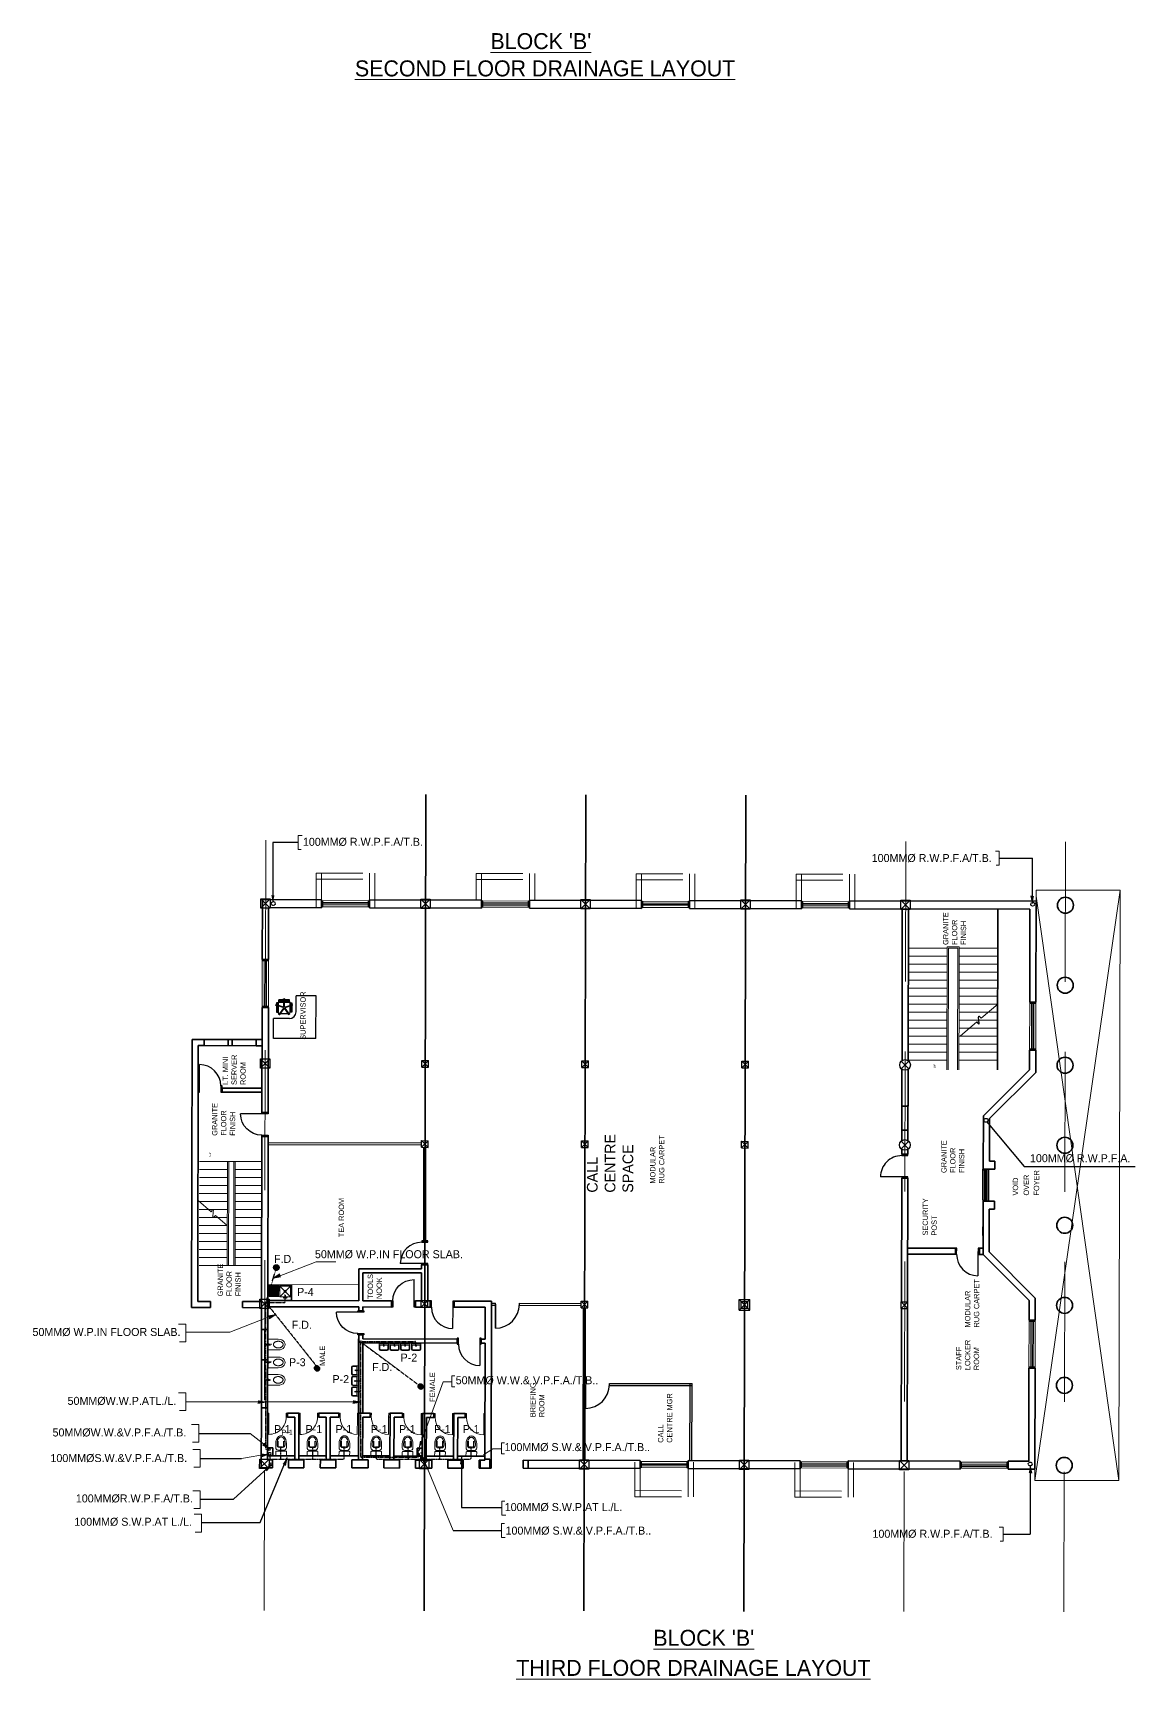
# Model space of a CAD drawing. Header units: millimetres. Extents: x -162225 to 333452, y -329082 to -56676.
# Drawn here: x 26086 to 67424, y -258493 to -196775 of the extents above; entities that cross this region are included whole.
import ezdxf

# ---------------------------------------------------------------- set-up
doc = ezdxf.new("R2010")
doc.units = ezdxf.units.MM
doc.header["$LTSCALE"] = 7
doc.header["$MEASUREMENT"] = 0
doc.linetypes.add('DASHED2', pattern=[0.375, 0.25, -0.125])
doc.linetypes.add('HIDDEN', pattern=[0.375, 0.25, -0.125])
doc.layers.get('0').update_dxf_attribs({"lineweight": 5})
for name, color, linetype, lineweight in [('Dim', 1, 'Continuous', 13), ('Fixtures', 7, 'Continuous', 5), ('gridlines', 8, 'DASHED2', 5), ('Handrails', 8, 'Continuous', 5), ('LAYER1', 8, 'Continuous', 5), ('Layer2', 8, 'Continuous', 25), ('Layer4', 8, 'Continuous', 5), ('Layer5', 8, 'Continuous', 25), ("Supervisor's seat", 8, 'Continuous', 25), ('text', 8, 'Continuous', 5), ('TEXT3', 8, 'Continuous', 5), ('WALLS', 8, 'Continuous', 35), ('WIN-DOOR', 8, 'Continuous', 13), ('win_doors', 8, 'Continuous', 13), ('WINDOWS_DOORS', 8, 'Continuous', 5)]:
    doc.layers.add(name, color=color, linetype=linetype, lineweight=lineweight)
doc.layers.add('DOORS', color=8, linetype='Continuous')
doc.layers.add('DRAINAGE', color=6, linetype='Continuous')
doc.layers.get('Dim').off()
doc.styles.add('LUCY', font='LSANSI.TTF')
doc.styles.add('STYLUS', font='stylu.ttf')

# ---------------------------------------------------------------- blocks, each defined once
blk = doc.blocks.new('W1800')
at = {"layer": 'WIN-DOOR'}
for points in [[(0, 0), (230, 0), (230, -50), (0, -50)], [(0, -1800), (230, -1800), (230, -1750), (0, -1750)]]:
    blk.add_lwpolyline(points, close=True, dxfattribs=at)
at = {"layer": 'WINDOWS_DOORS'}
for p, q in [((0, -1800), (0, 0)), ((0, 0), (230, 0)), ((230, 0), (230, -1800)), ((69, -1750), (69, -50)), ((114, -50), (114, -1750)), ((161, -1750), (161, -50)), ((230, -1800), (0, -1800))]:
    blk.add_line(p, q, dxfattribs=at)
blk = doc.blocks.new('w1200')
for p, q in [((50, 230), (0, 230)), ((0, 165), (1200, 165)), ((0, 65), (1200, 65)), ((0, 0), (50, 0)), ((50, 230), (1200, 230)), ((50, 65), (50, 165)), ((50, 125), (1150, 125)), ((50, 105), (1150, 105)), ((50, 0), (1200, 0)), ((1200, 230), (1150, 230)), ((1150, 165), (1150, 65)), ((1150, 0), (1200, 0))]:
    blk.add_line(p, q)
blk = doc.blocks.new('STEP ARROW')
at = {"layer": 'text', "insert": (4454, 51), "char_height": 80, "width": 68, "attachment_point": 7}
blk.add_mtext('{\\fStylus BT|b0|i0|c0|p34;UP}', dxfattribs=at)
blk = doc.blocks.new('STEP CUT')
at = {"layer": 'Handrails', "linetype": 'Continuous'}
for p, q in [((333, 571), (-86, 79)), ((-225, -85), (-599, -524))]:
    blk.add_line(p, q, dxfattribs=at)
for points, knots in [([(-224, 17), (-266, 20), (-337, 17), (-265, -49), (-225, -85)], [321.725709, 321.725709, 321.725709, 321.725709, 418.129398, 535.034836, 535.034836, 535.034836, 535.034836]), ([(-86, 79), (-42, 49), (80, -36), (-134, 10), (-224, 17)], [0, 0, 0, 0, 115.30598, 321.725709, 321.725709, 321.725709, 321.725709])]:
    blk.add_open_spline(points, degree=3, knots=knots, dxfattribs=at)
blk = doc.blocks.new('wc')
for p, q in [((0, 458), (0, 308)), ((0, 150), (0, 0)), ((0, 0), (400, 0)), ((25, 175), (375, 175)), ((50, 458), (50, 408)), ((100, 208), (300, 208)), ((150, 308), (250, 308)), ((190, 208), (190, 175)), ((210, 208), (210, 175)), ((350, 408), (350, 458)), ((400, 308), (400, 458)), ((400, 0), (400, 150))]:
    blk.add_line(p, q)
for centre, radius, start, end in [((100, 308), 100, 180, 270), ((25, 150), 25, 90, 180), ((150, 408), 100, 180, 270), ((250, 408), 100, 270, 0), ((300, 308), 100, 270, 0), ((300, 308), 100, 270, 0), ((375, 150), 25, 360, 90)]:
    blk.add_arc(centre, radius, start, end)
blk.add_ellipse((200, 458), major_axis=(0, 300), ratio=0.666667, start_param=4.712389, end_param=7.853982)
blk.add_open_spline([(350, 458), (350, 466), (350, 474), (348, 496), (347, 510), (342, 537), (339, 551), (332, 576), (327, 588), (318, 611), (312, 622), (301, 641), (294, 650), (283, 665), (277, 670), (266, 681), (261, 685), (250, 693), (244, 696), (233, 701), (228, 703), (217, 706), (212, 707), (201, 708), (196, 708), (185, 706), (180, 705), (169, 702), (163, 700), (152, 694), (147, 691), (136, 682), (130, 678), (119, 667), (114, 661), (104, 647), (99, 640), (89, 624), (85, 616), (77, 598), (73, 589), (66, 569), (63, 559), (58, 538), (56, 527), (53, 506), (52, 494), (50, 475), (50, 466), (50, 458)], degree=3, knots=[4.712389, 4.712389, 4.712389, 4.712389, 4.805294, 4.805294, 4.96378, 4.96378, 5.122267, 5.122267, 5.280753, 5.280753, 5.439239, 5.439239, 5.597725, 5.597725, 5.724795, 5.724795, 5.851866, 5.851866, 5.978936, 5.978936, 6.106006, 6.106006, 6.233076, 6.233076, 6.360146, 6.360146, 6.487216, 6.487216, 6.614287, 6.614287, 6.741357, 6.741357, 6.868427, 6.868427, 6.995497, 6.995497, 7.122567, 7.122567, 7.249638, 7.249638, 7.376708, 7.376708, 7.503778, 7.503778, 7.630848, 7.630848, 7.757918, 7.757918, 7.853982, 7.853982, 7.853982, 7.853982])
blk = doc.blocks.new('d750l-150')
at = {"layer": 'WINDOWS_DOORS'}
blk.add_line((50, 150), (50, 800), dxfattribs=at)
for points in [[(50, 0), (0, 0), (0, 150), (50, 150)], [(750, 0), (700, 0), (700, 150), (750, 150)]]:
    blk.add_lwpolyline(points, close=True, dxfattribs=at)
blk.add_arc((50, 150), 650, 0, 90, dxfattribs=at)
blk = doc.blocks.new('bidet')
for p, q in [((0, 400), (0, 0)), ((0, 0), (400, 0)), ((0, 0), (200, 0)), ((0, 0), (200, 0)), ((400, 0), (400, 400))]:
    blk.add_line(p, q)
for radius in [23.9, 18.9, 13.9]:
    blk.add_circle((200, 50), radius)
blk.add_ellipse((200, 400), major_axis=(0, 256), ratio=0.780874, start_param=4.712389, end_param=7.853982)
for points in [[(325, 400), (325, 406), (325, 413), (323, 429), (322, 439), (318, 459), (316, 469), (309, 487), (306, 496), (298, 512), (293, 520), (284, 534), (279, 540), (268, 551), (263, 556), (252, 564), (246, 568), (235, 574), (229, 576), (218, 579), (213, 580), (202, 581), (197, 581), (186, 580), (180, 579), (169, 576), (164, 573), (153, 567), (147, 564), (136, 555), (131, 550), (120, 538), (115, 532), (106, 518), (101, 510), (93, 494), (90, 485), (84, 466), (81, 457), (78, 437), (76, 427), (75, 411), (75, 406), (75, 400)], [(325, 400), (325, 394), (325, 387), (323, 371), (322, 361), (318, 341), (316, 331), (309, 313), (306, 304), (298, 288), (293, 280), (284, 266), (279, 260), (268, 249), (263, 244), (252, 236), (246, 232), (235, 226), (229, 224), (218, 221), (213, 220), (202, 219), (197, 219), (186, 220), (180, 221), (169, 224), (164, 227), (153, 233), (147, 236), (136, 245), (131, 250), (120, 262), (115, 268), (106, 282), (101, 290), (93, 306), (90, 315), (84, 334), (81, 343), (78, 363), (76, 373), (75, 389), (75, 394), (75, 400)]]:
    blk.add_open_spline(points, degree=3, knots=[4.712389, 4.712389, 4.712389, 4.712389, 4.809848, 4.809848, 4.965569, 4.965569, 5.121291, 5.121291, 5.277012, 5.277012, 5.432733, 5.432733, 5.588455, 5.588455, 5.744176, 5.744176, 5.899897, 5.899897, 6.055619, 6.055619, 6.21134, 6.21134, 6.367061, 6.367061, 6.522783, 6.522783, 6.678504, 6.678504, 6.834226, 6.834226, 6.989947, 6.989947, 7.145668, 7.145668, 7.30139, 7.30139, 7.457111, 7.457111, 7.612832, 7.612832, 7.768554, 7.768554, 7.853982, 7.853982, 7.853982, 7.853982])
blk = doc.blocks.new('d900l')
at = {"linetype": 'ByBlock'}
blk.add_line((50, 230), (50, 1030), dxfattribs=at)
for points in [[(0, 0), (50, 0), (50, 230), (0, 230)], [(850, 0), (900, 0), (900, 230), (850, 230)]]:
    blk.add_lwpolyline(points, close=True, dxfattribs=at)
blk.add_arc((50, 230), 800, 0, 90, dxfattribs=at)
blk = doc.blocks.new('900 DOOR 2')
at = {"layer": 'Layer5'}
for p, q in [((900, 20), (0, 20)), ((900, 0), (0, 0))]:
    blk.add_line(p, q, dxfattribs=at)
blk.add_arc((0, 0), 900, 0, 90, dxfattribs=at)
blk = doc.blocks.new('sink900')
for p, q in [((0, 600), (0, 0)), ((900, 600), (0, 600)), ((0, 600), (50, 600)), ((0, 600), (100, 600)), ((0, 0), (900, 0)), ((20, 580), (20, 20)), ((880, 580), (20, 580)), ((20, 20), (880, 20)), ((450, 450), (50, 50)), ((50, 450), (450, 50)), ((50, 450), (50, 50)), ((450, 450), (50, 450)), ((50, 50), (450, 50)), ((168, 489), (325, 489)), ((230, 518), (230, 390)), ((230, 518), (260, 518)), ((260, 390), (230, 390)), ((260, 518), (260, 390)), ((450, 50), (450, 450)), ((450, 50), (450, 450)), ((450, 450), (850, 450)), ((490, 50), (490, 450)), ((490, 425), (850, 425)), ((490, 400), (850, 400)), ((490, 375), (850, 375)), ((490, 350), (850, 350)), ((490, 325), (850, 325)), ((490, 300), (850, 300)), ((490, 275), (850, 275)), ((850, 250), (490, 250)), ((850, 225), (490, 225)), ((850, 225), (490, 225)), ((850, 200), (490, 200)), ((850, 175), (490, 175)), ((850, 150), (490, 150)), ((850, 125), (490, 125)), ((850, 100), (490, 100)), ((850, 75), (490, 75)), ((850, 50), (490, 50)), ((850, 450), (850, 50)), ((880, 20), (880, 580)), ((900, 0), (900, 600))]:
    blk.add_line(p, q)
for centre, radius in [((197, 485), 20), ((250, 250), 40), ((250, 250), 30), ((288, 485), 20)]:
    blk.add_circle(centre, radius)
blk = doc.blocks.new('DESK N SEAT 1')
at = {"layer": "Supervisor's seat"}
for p, q in [((-823, -823), (-823, 777)), ((-823, 777), (-73, 777)), ((-73, 177), (-73, 777)), ((340, 411), (425, 670)), ((350, 408), (434, 667)), ((359, 404), (444, 664)), ((444, 664), (425, 670)), ((97, 564), (85, 548)), ((306, 387), (85, 548)), ((306, 364), (85, 204)), ((312, 395), (91, 556)), ((312, 356), (91, 195)), ((318, 403), (97, 564)), ((318, 348), (97, 187)), ((164, 131), (514, 131)), ((164, 91), (514, 91)), ((340, 341), (425, 81)), ((350, 344), (434, 84)), ((359, 347), (444, 87)), ((373, 386), (646, 386)), ((373, 376), (646, 376)), ((373, 366), (646, 366)), ((425, 81), (444, 87)), ((534, 155), (534, 597)), ((559, 573), (624, 573)), ((559, 179), (624, 179)), ((594, 179), (594, 573)), ((624, 179), (624, 573)), ((646, 366), (646, 386)), ((177, -73), (777, -73)), ((777, -823), (777, -73)), ((-823, -823), (777, -823))]:
    blk.add_line(p, q, dxfattribs=at)
for points in [[(164, 661), (164, 621), (514, 621), (514, 661)], [(418, 650), (406, 654), (418, 693), (431, 689)], [(437, 644), (449, 640), (462, 679), (450, 683)], [(103, 535), (95, 525), (62, 549), (69, 559)], [(103, 216), (95, 227), (62, 202), (69, 192)], [(115, 551), (122, 562), (89, 586), (81, 576)], [(115, 200), (122, 189), (89, 165), (81, 176)], [(164, 91), (164, 131), (514, 131), (514, 91)], [(418, 102), (406, 98), (418, 58), (431, 62)], [(437, 108), (449, 112), (462, 72), (450, 68)], [(624, 386), (624, 399), (666, 399), (666, 386)], [(624, 366), (624, 353), (666, 353), (666, 366)]]:
    blk.add_lwpolyline(points, close=True, dxfattribs=at)
blk.add_lwpolyline([(564, 201), (564, 551, 0.414214), (514, 601), (164, 601, 0.414214), (114, 551), (114, 201, 0.414214), (164, 151), (514, 151, 0.414214)], format="xyb", close=True, dxfattribs=at)
blk.add_circle((339, 376), 35, dxfattribs=at)
blk.add_arc((177, 177), 250, 180, 270, dxfattribs=at)
blk = doc.blocks.new('250 COLUMN')
at = {"layer": 'LAYER1'}
for p, q in [((125, 125), (-125, -125)), ((-125, 125), (125, -125))]:
    blk.add_line(p, q, dxfattribs=at)
at = {"layer": 'Layer2'}
for p, q in [((-125, 125), (125, 125)), ((-125, 125), (-125, -125)), ((125, 125), (125, -125)), ((-125, -125), (125, -125))]:
    blk.add_line(p, q, dxfattribs=at)
blk = doc.blocks.new('BASIN350')
for p, q in [((0, 200), (0, 0)), ((0, 0), (350, 0)), ((25, 200), (25, 50)), ((25, 50), (325, 50)), ((300, 250), (50, 250)), ((300, 225), (50, 225)), ((325, 50), (325, 200)), ((350, 0), (350, 200))]:
    blk.add_line(p, q)
for radius in [17.4, 12.4]:
    blk.add_circle((175, 75), radius)
for centre, radius, start, end in [((50, 200), 50, 90, 180), ((50, 200), 25, 90, 180), ((300, 200), 50, 0, 90), ((300, 200), 25, 360, 90)]:
    blk.add_arc(centre, radius, start, end)

msp = doc.modelspace()

# ---------------------------------------------------------------- hatches: boundary and pattern name
at = {"layer": 'Fixtures'}
h = msp.add_hatch(dxfattribs=at)
h.set_pattern_fill('ANSI31', color=256, scale=36, style=0)
h.set_pattern_definition([(45, (3932.422, -165560.436), (-3.18198052, 3.18198052), [])])
h.paths.add_polyline_path([(35325, -243065, 1), (35112, -243065, 1)])
h = msp.add_hatch(dxfattribs=at)
h.set_pattern_fill('ANSI31', color=256, scale=36, style=0)
h.set_pattern_definition([(45, (5456.4384, -169340.6365), (-3.18198052, 3.18198052), [])])
h.paths.add_polyline_path([(36849, -246845, 1), (36636, -246845, 1)])
h = msp.add_hatch(dxfattribs=at)
h.set_pattern_fill('ANSI31', color=256, scale=36, style=0)
h.set_pattern_definition([(45, (9342.904, -170020.824), (-3.18198052, 3.18198052), [])])
h.paths.add_polyline_path([(40735, -247525, 1), (40523, -247525, 1)])

# ---------------------------------------------------------------- linework, layer by layer
at = {"layer": 'DRAINAGE', "color": 6, "linetype": 'HIDDEN', "lineweight": 25}
for p, q in [((34834, -244363), (35189, -243167)), ((34860, -244375), (35535, -244375)), ((35535, -244066), (35535, -244378)), ((34854, -244413), (36795, -246853)), ((38419, -245882), (40627, -247515)), ((38410, -250179), (40509, -250179))]:
    msp.add_line(p, q, dxfattribs=at)
at = {"layer": 'DRAINAGE', "color": 6, "linetype": 'HIDDEN'}
for p, q in [((34821, -249850), (34821, -244429)), ((34830, -245940), (35038, -245940)), ((38380, -250149), (38380, -245890)), ((38428, -245835), (40409, -245835)), ((39235, -245841), (39235, -246021)), ((39636, -245840), (39636, -246020)), ((40038, -245839), (40038, -246019)), ((40439, -245865), (40439, -246012)), ((34821, -246605), (35029, -246605)), ((38141, -247313), (38378, -247313)), ((38155, -246910), (38380, -246910)), ((38148, -247713), (38385, -247713)), ((34851, -249880), (34938, -249880)), ((40539, -249913), (40539, -250149))]:
    msp.add_line(p, q, dxfattribs=at)
at = {"layer": 'DRAINAGE', "color": 3, "linetype": 'HIDDEN', "lineweight": 25}
for p, q in [((35288, -249785), (35288, -249571)), ((35288, -249785), (35491, -249785)), ((35385, -250243), (35385, -249785)), ((35491, -249785), (35491, -249571)), ((36463, -249785), (36463, -249571)), ((36463, -249785), (36666, -249785)), ((36581, -250213), (36581, -249785)), ((36666, -249785), (36666, -249571)), ((37664, -249785), (37664, -249571)), ((37664, -249785), (37867, -249785)), ((37766, -250213), (37766, -249785)), ((37867, -249785), (37867, -249571)), ((38871, -249785), (38871, -249571)), ((38871, -249785), (39074, -249785)), ((38962, -250213), (38962, -249785)), ((39074, -249785), (39074, -249571)), ((40045, -249785), (40045, -249571)), ((40045, -249785), (40248, -249785)), ((40159, -250213), (40159, -249785)), ((40248, -249785), (40248, -249571)), ((41251, -249785), (41251, -249571)), ((41251, -249785), (41455, -249785)), ((41343, -250213), (41343, -249785)), ((41455, -249785), (41455, -249571)), ((42425, -249785), (42425, -249571)), ((42425, -249785), (42629, -249785)), ((42517, -250213), (42517, -249785)), ((42629, -249785), (42629, -249571)), ((35004, -250243), (37736, -250243)), ((38992, -250243), (42487, -250243))]:
    msp.add_line(p, q, dxfattribs=at)
at = {"layer": 'DRAINAGE', "color": 3, "linetype": 'HIDDEN'}
for p, q in [((34974, -250089), (34974, -250213)), ((40627, -250104), (40627, -250243))]:
    msp.add_line(p, q, dxfattribs=at)
at = {"layer": 'DRAINAGE', "color": 6, "linetype": 'HIDDEN', "lineweight": 25}
for centre, radius in [((35103, -229418), 72.8), ((63580, -229439), 72.8), ((34824, -244390), 39), ((63488, -250431), 72.8)]:
    msp.add_circle(centre, radius, dxfattribs=at)
at = {"layer": 'DRAINAGE', "color": 6}
for centre, radius in [((34950, -249883), 37.5), ((40548, -249892), 37.5), ((35017, -250436), 50)]:
    msp.add_circle(centre, radius, dxfattribs=at)
at = {"layer": 'DRAINAGE', "color": 3, "linetype": 'HIDDEN'}
for centre in [(34967, -250047), (40629, -250063)]:
    msp.add_circle(centre, 50, dxfattribs=at)
at = {"layer": 'DRAINAGE', "color": 6, "linetype": 'HIDDEN'}
for centre, start, end in [((40409, -245865), 360, 90), ((34851, -249850), 180, 270), ((40509, -250149), 270, 0)]:
    msp.add_arc(centre, 30, start, end, dxfattribs=at)
at = {"layer": 'DRAINAGE', "color": 3, "linetype": 'HIDDEN', "lineweight": 25}
for centre, start, end in [((35004, -250213), 180, 270), ((36551, -250213), 270, 0), ((37736, -250213), 270, 0), ((38992, -250213), 180, 270), ((41313, -250213), 270, 360), ((42487, -250213), 270, 0)]:
    msp.add_arc(centre, 30, start, end, dxfattribs=at)
at = {"layer": 'DRAINAGE', "color": 6, "linetype": 'HIDDEN', "lineweight": 25}
msp.add_arc((38410, -250149), 30, 180, 270, dxfattribs=at)
at = {"layer": 'DRAINAGE', "color": 3, "linetype": 'HIDDEN'}
msp.add_arc((40189, -250213), 30, 180, 270, dxfattribs=at)
at = {"layer": 'Fixtures'}
for p, q in [((38314, -243712), (34894, -243705)), ((40339, -250120), (40339, -249970))]:
    msp.add_line(p, q, dxfattribs=at)
at = {"layer": 'Fixtures', "lineweight": 25}
for centre, radius in [((35218, -243065), 106), ((35234, -243094), 46.8)]:
    msp.add_circle(centre, radius, dxfattribs=at)
at = {"layer": 'gridlines', "ltscale": 3000}
for p, q in [((34754, -255917), (34823, -225320)), ((58754, -255966), (58823, -225369)), ((64754, -255978), (64823, -225382))]:
    msp.add_line(p, q, dxfattribs=at)
at = {"layer": 'gridlines', "color": 206, "linetype": 'Continuous', "lineweight": 30, "ltscale": 3000}
for p, q in [((43283, -244397), (43433, -244397)), ((43283, -244400), (43433, -244400)), ((43433, -244475), (43433, -244400)), ((44333, -244477), (44333, -244402)), ((43283, -244475), (43433, -244475))]:
    msp.add_line(p, q, dxfattribs=at)
at = {"layer": 'Handrails'}
for p, q in [((60361, -235647), (60370, -231037)), ((60370, -231037), (60825, -231038)), ((60411, -235647), (60420, -231087)), ((60420, -231087), (60775, -231088)), ((60766, -235648), (60775, -231088)), ((60822, -232888), (60825, -231038)), ((60816, -235648), (60822, -232888)), ((61654, -233714), (62271, -233191)), ((60858, -234388), (61490, -233853)), ((33372, -242989), (33380, -239089)), ((33422, -242989), (33430, -239089)), ((33617, -242989), (33625, -239089)), ((33667, -242989), (33675, -239089))]:
    msp.add_line(p, q, dxfattribs=at)
at = {"layer": 'Handrails', "lineweight": 25}
msp.add_spline([(61490, -233853), (61564, -233941), (61565, -233638), (61654, -233714)], degree=3, dxfattribs=at)
at = {"layer": 'LAYER1'}
for p, q in [((63664, -251044), (66860, -228921)), ((63709, -229364), (63710, -228914)), ((63710, -228914), (66860, -228921)), ((66814, -251050), (66860, -228921)), ((34984, -229245), (34633, -229594)), ((34634, -229244), (34983, -229595)), ((40984, -229257), (40633, -229607)), ((40634, -229257), (40983, -229607)), ((46984, -229270), (46633, -229619)), ((46634, -229269), (46983, -229620)), ((52984, -229282), (52633, -229631)), ((52634, -229281), (52983, -229632)), ((58984, -229294), (58633, -229644)), ((58634, -229294), (58983, -229644)), ((66814, -251050), (63709, -229139)), ((58920, -231084), (60370, -231087)), ((58920, -231384), (60370, -231387)), ((60825, -231088), (62275, -231091)), ((60825, -231388), (62275, -231391)), ((58918, -231984), (60368, -231987)), ((58919, -231684), (60369, -231687)), ((60823, -231988), (62273, -231991)), ((60824, -231688), (62274, -231691)), ((58917, -232584), (60367, -232587)), ((58918, -232284), (60368, -232287)), ((60822, -232588), (62272, -232591)), ((60823, -232288), (62273, -232291)), ((58916, -233184), (60366, -233187)), ((58917, -232884), (60367, -232887)), ((60821, -233188), (62271, -233191)), ((60822, -232888), (62272, -232891)), ((58915, -233484), (60365, -233487)), ((58915, -233784), (60365, -233787)), ((60820, -233488), (61918, -233490)), ((60820, -233788), (61561, -233790)), ((61561, -233790), (62270, -233791)), ((61918, -233490), (62270, -233491)), ((58913, -234384), (60363, -234387)), ((58914, -234084), (60364, -234087)), ((60818, -234388), (62268, -234391)), ((60819, -234088), (61212, -234089)), ((61212, -234089), (62269, -234091)), ((58912, -234984), (60362, -234987)), ((58913, -234684), (60363, -234687)), ((60817, -234988), (62267, -234991)), ((60818, -234688), (62268, -234691)), ((34972, -235245), (34621, -235594)), ((34622, -235244), (34971, -235595)), ((58655, -235327), (58937, -235611)), ((58938, -235328), (58655, -235610)), ((58912, -235284), (60362, -235287)), ((60817, -235288), (62267, -235291)), ((58932, -238328), (58648, -238610)), ((58649, -238327), (58931, -238611)), ((33379, -239389), (32329, -239387)), ((34674, -239092), (32330, -239087)), ((34673, -239392), (33674, -239389)), ((33378, -239989), (32328, -239987)), ((33379, -239689), (32329, -239687)), ((34672, -239992), (33673, -239989)), ((34672, -239692), (33674, -239689)), ((33377, -240289), (32327, -240287)), ((33377, -240589), (32327, -240587)), ((34671, -240292), (33672, -240289)), ((34671, -240592), (33672, -240589)), ((33023, -241188), (32325, -241187)), ((32671, -240887), (32326, -240887)), ((33376, -240889), (32671, -240887)), ((33375, -241189), (33023, -241188)), ((34669, -241192), (33670, -241189)), ((34670, -240892), (33671, -240889)), ((33374, -241789), (32324, -241787)), ((33375, -241489), (32325, -241487)), ((34668, -241792), (33669, -241789)), ((34669, -241492), (33670, -241489)), ((33373, -242389), (32323, -242387)), ((33374, -242089), (32324, -242087)), ((34667, -242392), (33668, -242389)), ((34668, -242092), (33669, -242089)), ((33372, -242689), (32322, -242687)), ((34666, -242992), (32322, -242987)), ((34666, -242692), (33667, -242689)), ((34953, -244245), (34602, -244594)), ((34603, -244244), (34952, -244595)), ((52577, -244656), (52978, -244257)), ((52578, -244256), (52977, -244657)), ((34941, -250245), (34590, -250594)), ((34591, -250244), (34940, -250595)), ((40941, -250257), (40590, -250606)), ((40591, -250256), (40940, -250607)), ((46941, -250270), (46590, -250619)), ((46591, -250269), (46940, -250620)), ((52941, -250282), (52590, -250631)), ((52591, -250281), (52940, -250632)), ((58941, -250294), (58590, -250644)), ((58591, -250294), (58940, -250644)), ((63666, -250985), (63666, -250535)), ((63664, -251044), (63665, -250594)), ((63664, -251044), (66814, -251050))]:
    msp.add_line(p, q, dxfattribs=at)
at = {"layer": 'Layer2'}
for p, q in [((52577, -244656), (52578, -244256)), ((52578, -244256), (52978, -244257)), ((52977, -244657), (52978, -244257)), ((52577, -244656), (52977, -244657))]:
    msp.add_line(p, q, dxfattribs=at)
at = {"layer": 'Layer2', "lineweight": 25}
for points in [[(34984, -229245), (34983, -229595), (34633, -229594), (34634, -229244)], [(40984, -229257), (40983, -229607), (40633, -229607), (40634, -229257)], [(46984, -229270), (46983, -229620), (46633, -229619), (46634, -229269)], [(52984, -229282), (52983, -229632), (52633, -229631), (52634, -229281)], [(58984, -229294), (58983, -229644), (58633, -229644), (58634, -229294)], [(34972, -235245), (34971, -235595), (34621, -235594), (34622, -235244)], [(34953, -244245), (34952, -244595), (34602, -244594), (34603, -244244)], [(34941, -250245), (34940, -250595), (34590, -250594), (34591, -250244)], [(40941, -250257), (40940, -250607), (40590, -250606), (40591, -250256)], [(46941, -250270), (46940, -250620), (46590, -250619), (46591, -250269)], [(52941, -250282), (52940, -250632), (52590, -250631), (52591, -250281)], [(58941, -250294), (58940, -250644), (58590, -250644), (58591, -250294)]]:
    msp.add_lwpolyline(points, close=True, dxfattribs=at)
at = {"layer": 'Layer2'}
for centre in [(58796, -235469), (58790, -238469)]:
    msp.add_circle(centre, 200, dxfattribs=at)
at = {"layer": 'Layer4', "linetype": 'DASHED2', "ltscale": 1000}
for p, q in [((36708, -229573), (36711, -228273)), ((36711, -228273), (38911, -228278)), ((36908, -229574), (36911, -228274)), ((38708, -229578), (38711, -228278)), ((38908, -229578), (38911, -228278)), ((42709, -229286), (42711, -228286)), ((42711, -228286), (44911, -228290)), ((42908, -229586), (42911, -228286)), ((44708, -229590), (44711, -228290)), ((44909, -229290), (44911, -228290)), ((48708, -229598), (48711, -228298)), ((48711, -228298), (50911, -228303)), ((48908, -229599), (48911, -228299)), ((50708, -229602), (50711, -228302)), ((50908, -229603), (50911, -228303)), ((54708, -229611), (54711, -228311)), ((54711, -228311), (56911, -228315)), ((54908, -229611), (54911, -228311)), ((56708, -229615), (56711, -228315)), ((56908, -229615), (56911, -228315)), ((36711, -228503), (38911, -228508)), ((42711, -228516), (44911, -228520)), ((48711, -228528), (50911, -228533)), ((54711, -228541), (56910, -228545)), ((48666, -250358), (48663, -251658)), ((48866, -250359), (48863, -251659)), ((50666, -250362), (50663, -251662)), ((50866, -250363), (50863, -251663)), ((54666, -250370), (54663, -251670)), ((54866, -250371), (54863, -251671)), ((56666, -250375), (56663, -251675)), ((56866, -250375), (56863, -251675)), ((48663, -251428), (50863, -251433)), ((48663, -251658), (50863, -251663)), ((54663, -251440), (56863, -251445)), ((54663, -251670), (56863, -251675))]:
    msp.add_line(p, q, dxfattribs=at)
at = {"layer": 'TEXT3', "color": 1}
for p, q in [((36179, -226867), (36038, -226867)), ((36038, -226867), (36038, -227391)), ((36038, -227391), (36147, -227391)), ((62185, -227457), (62326, -227457)), ((62326, -227457), (62326, -227981)), ((62326, -227981), (62217, -227981)), ((35097, -243476), (36708, -242848)), ((36708, -242848), (37442, -242848)), ((33472, -245484), (35202, -244814)), ((31549, -245181), (31819, -245181)), ((31819, -245181), (31819, -245846)), ((31819, -245484), (33472, -245484)), ((31819, -245846), (31582, -245846)), ((40556, -249854), (41474, -247350)), ((41474, -247350), (41794, -247350)), ((41794, -247541), (41794, -247124)), ((41794, -247124), (41906, -247124)), ((31549, -247760), (31819, -247760)), ((31819, -247760), (31819, -248424)), ((31819, -248097), (38380, -248097)), ((41794, -247541), (41906, -247541)), ((31819, -248424), (31582, -248424)), ((32038, -248948), (32307, -248948)), ((32307, -248948), (32307, -249612)), ((34957, -249853), (34236, -249285)), ((32307, -249612), (32070, -249612)), ((32086, -249890), (32356, -249890)), ((32356, -249890), (32356, -250554)), ((42986, -250087), (43341, -249860)), ((43341, -249860), (43661, -249860)), ((43661, -250051), (43661, -249634)), ((43661, -249634), (43772, -249634)), ((32356, -250554), (32119, -250554)), ((33609, -251749), (35030, -250445)), ((33907, -250227), (34923, -250054)), ((40670, -250084), (41849, -252921)), ((43661, -250051), (43772, -250051)), ((32086, -251434), (32356, -251434)), ((32356, -251434), (32356, -252099)), ((32356, -252099), (32119, -252099)), ((32138, -252316), (32408, -252316)), ((32408, -252316), (32408, -252980)), ((43679, -252350), (43679, -251826)), ((43679, -251826), (43788, -251826)), ((43820, -252350), (43679, -252350)), ((32408, -252980), (32170, -252980)), ((43662, -253183), (43662, -252659)), ((43662, -252659), (43771, -252659)), ((62331, -252800), (62472, -252800)), ((62472, -252800), (62472, -253324)), ((43803, -253183), (43662, -253183)), ((62472, -253324), (62363, -253324))]:
    msp.add_line(p, q, dxfattribs=at)
at = {"layer": 'TEXT3', "color": 1, "lineweight": 25}
for p, q in [((35084, -227129), (35084, -229312)), ((36038, -227129), (35084, -227129)), ((62326, -227719), (63574, -227719)), ((63574, -229417), (63574, -227719)), ((63516, -229124), (63574, -229417)), ((61856, -237588), (63259, -239278)), ((63259, -239278), (67424, -239278)), ((35349, -243315), (35097, -243476)), ((34950, -244974), (35202, -244814)), ((34809, -245964), (34992, -245964)), ((34808, -246615), (34992, -246615)), ((34807, -247275), (34992, -247275)), ((34528, -248155), (34821, -248097)), ((38087, -248155), (38380, -248097)), ((32307, -249285), (34236, -249285)), ((34691, -249717), (34957, -249853)), ((32356, -250227), (33907, -250227)), ((34605, -252624), (35618, -250188)), ((34644, -250161), (34923, -250054)), ((34853, -250686), (35030, -250445)), ((35559, -250481), (35618, -250188)), ((42157, -250153), (42157, -252065)), ((63494, -250482), (63494, -253062)), ((63552, -250775), (63494, -250482)), ((32356, -251749), (33609, -251749)), ((42157, -252065), (43679, -252065)), ((32408, -252624), (34605, -252624)), ((41849, -252921), (43662, -252921)), ((62472, -253062), (63494, -253062))]:
    msp.add_line(p, q, dxfattribs=at)
at = {"layer": 'TEXT3', "color": 4}
for p, q in [((34914, -235536), (34911, -236096)), ((61704, -241540), (61704, -241858))]:
    msp.add_line(p, q, dxfattribs=at)
at = {"layer": 'TEXT3', "color": 6, "lineweight": 25}
for centre, radius in [((61831, -237544), 73.9), ((38393, -245853), 39)]:
    msp.add_circle(centre, radius, dxfattribs=at)
at = {"layer": 'TEXT3', "color": 1}
for points in [[(35145, -229109), (35086, -229395), (35028, -229102)], [(63632, -229130), (63574, -229417), (63516, -229124)], [(35385, -243426), (35097, -243476), (35349, -243315)], [(34914, -244863), (35202, -244814), (34950, -244974)], [(34535, -248039), (34821, -248097), (34528, -248155)], [(38094, -248039), (38380, -248097), (38087, -248155)], [(34769, -249630), (34957, -249853), (34691, -249717)], [(40709, -249605), (40556, -249854), (40602, -249559)], [(34631, -250045), (34923, -250054), (34644, -250161)], [(34779, -250596), (35030, -250445), (34853, -250686)], [(35455, -250430), (35618, -250188), (35559, -250481)], [(40726, -250371), (40670, -250084), (40836, -250332)], [(42098, -250439), (42157, -250153), (42215, -250446)], [(63436, -250769), (63494, -250482), (63552, -250775)]]:
    msp.add_solid(points, dxfattribs=at)
at = {"layer": 'WALLS'}
for p, q in [((40754, -255929), (40823, -225332)), ((46754, -255941), (46823, -225345)), ((52754, -255954), (52823, -225357)), ((34689, -231519), (34694, -229269)), ((34694, -229269), (36909, -229274)), ((34919, -231520), (34923, -229570)), ((34923, -229570), (36908, -229574)), ((36908, -229574), (36909, -229274)), ((38708, -229578), (38709, -229278)), ((38708, -229578), (42908, -229586)), ((38709, -229278), (42909, -229286)), ((42908, -229586), (42909, -229286)), ((44708, -229590), (44709, -229290)), ((44708, -229590), (48908, -229599)), ((44709, -229290), (48909, -229299)), ((48908, -229599), (48909, -229299)), ((50708, -229602), (50709, -229302)), ((50709, -229302), (54909, -229311)), ((54908, -229611), (54909, -229311)), ((56708, -229615), (56709, -229315)), ((56709, -229315), (63709, -229329)), ((63701, -233119), (63709, -229364)), ((50708, -229602), (54908, -229611)), ((56708, -229615), (63478, -229629)), ((58682, -235305), (58693, -229644)), ((58912, -235306), (58923, -229644)), ((58912, -235306), (58923, -229644)), ((62266, -235651), (62278, -229626)), ((63471, -233119), (63478, -229629)), ((34919, -231520), (34689, -231519)), ((63471, -233119), (63701, -233119)), ((34678, -237249), (34686, -233319)), ((34916, -233320), (34686, -233319)), ((34908, -237250), (34916, -233320)), ((32037, -244564), (32058, -234514)), ((32511, -234515), (32058, -234514)), ((32511, -234515), (32510, -234745)), ((34461, -234519), (32511, -234515)), ((33410, -234747), (33411, -234517)), ((33560, -234747), (33561, -234517)), ((34461, -234519), (34460, -234749)), ((34683, -234519), (34461, -234519)), ((32268, -244334), (32288, -234744)), ((32510, -234745), (32288, -234744)), ((32510, -234745), (34460, -234749)), ((34683, -234749), (34460, -234749)), ((63466, -235653), (63467, -234919)), ((63467, -234919), (63697, -234919)), ((63696, -235749), (63697, -234919)), ((58675, -238305), (58681, -235632)), ((58905, -238306), (58911, -235633)), ((58911, -235644), (58911, -235633)), ((61732, -237380), (63466, -235653)), ((61962, -237475), (63696, -235749)), ((33184, -236486), (33184, -236336)), ((33557, -236337), (33184, -236336)), ((34679, -236339), (33557, -236337)), ((58909, -236584), (58909, -236354)), ((34679, -236489), (33184, -236486)), ((58679, -236584), (58678, -237019)), ((58909, -236584), (58908, -237019)), ((34908, -237250), (34678, -237249)), ((58678, -237019), (58908, -237019)), ((61728, -239375), (61732, -237380)), ((61959, -239075), (61962, -237475)), ((34663, -244244), (34676, -238149)), ((34906, -238150), (34676, -238149)), ((34893, -244245), (34906, -238150)), ((58676, -237919), (58675, -238305)), ((58676, -237919), (58906, -237919)), ((58906, -237919), (58905, -238306)), ((58674, -238819), (58675, -238632)), ((58904, -238819), (58674, -238819)), ((58904, -238819), (58905, -238633)), ((61728, -239375), (62158, -239376)), ((61959, -239075), (62159, -239076)), ((62158, -239376), (62159, -239076)), ((58663, -244344), (58672, -239719)), ((58902, -239719), (58672, -239719)), ((58893, -244344), (58902, -239719)), ((61722, -242570), (61726, -240575)), ((61726, -240575), (62156, -240576)), ((62155, -240876), (62156, -240576)), ((61952, -242475), (61955, -240875)), ((61955, -240875), (62155, -240876)), ((40668, -242067), (40898, -242067)), ((58897, -242334), (60682, -242338)), ((60682, -242338), (60682, -242568)), ((61582, -242340), (61582, -242570)), ((61582, -242340), (61722, -242340)), ((61952, -242475), (63678, -244209)), ((38313, -244312), (38315, -243112)), ((38315, -243112), (40665, -243117)), ((40665, -243117), (40666, -242967)), ((40666, -242967), (40896, -242967)), ((40893, -244302), (40896, -242967)), ((58897, -242564), (60682, -242568)), ((61722, -242570), (61582, -242570)), ((61582, -242570), (61722, -242570)), ((61722, -242570), (63448, -244304)), ((38463, -244312), (38465, -243262)), ((38465, -243262), (40665, -243267)), ((40663, -244301), (40665, -243267)), ((32268, -244334), (32750, -244335)), ((32750, -244565), (32750, -244335)), ((33950, -244568), (33950, -244338)), ((33950, -244338), (34663, -244339)), ((34661, -245382), (34663, -244244)), ((34891, -245382), (34893, -244245)), ((34953, -244305), (38313, -244312)), ((38463, -244312), (39531, -244314)), ((39530, -244544), (39531, -244314)), ((40430, -244546), (40431, -244316)), ((40431, -244316), (40653, -244317)), ((40981, -244317), (40903, -244317)), ((40980, -244547), (40981, -244317)), ((41880, -244549), (41881, -244319)), ((41881, -244319), (43283, -244322)), ((43270, -250587), (43283, -244322)), ((63447, -245039), (63448, -244304)), ((63677, -245039), (63678, -244209)), ((32037, -244564), (32750, -244565)), ((33950, -244568), (34662, -244569)), ((34953, -244535), (38313, -244542)), ((38312, -244692), (38313, -244542)), ((38312, -244692), (38462, -244692)), ((38462, -244692), (38463, -244542)), ((38463, -244542), (39530, -244544)), ((40430, -244546), (40653, -244547)), ((40980, -244547), (40901, -244547)), ((41880, -244549), (43053, -244552)), ((43050, -245752), (43053, -244552)), ((58651, -250294), (58662, -244594)), ((58881, -250294), (58892, -244594)), ((34655, -248319), (34661, -245382)), ((34661, -245382), (34891, -245382)), ((34661, -245382), (34891, -245382)), ((34885, -248320), (34891, -245382)), ((38310, -245742), (38310, -245592)), ((38310, -245592), (38460, -245592)), ((38460, -245742), (38460, -245592)), ((63447, -245039), (63677, -245039)), ((38300, -248519), (38300, -245734)), ((38304, -248527), (38310, -245742)), ((38454, -248527), (38460, -245892)), ((38460, -245742), (42000, -245749)), ((38460, -245892), (42000, -245899)), ((42000, -245899), (42000, -245749)), ((42900, -245901), (42900, -245751)), ((42900, -245751), (43050, -245752)), ((42900, -245901), (43050, -245902)), ((43041, -250287), (43050, -245902)), ((34658, -246519), (34888, -246520)), ((63436, -250329), (63443, -246839)), ((63443, -246839), (63673, -246839)), ((63665, -250629), (63673, -246839)), ((34650, -250569), (34655, -248319)), ((34655, -248319), (34885, -248320)), ((34881, -250270), (34885, -248320)), ((35634, -248521), (36059, -248522)), ((35634, -248671), (35634, -248521)), ((35634, -248671), (35909, -248672)), ((35906, -250272), (35909, -248672)), ((36056, -250272), (36059, -248522)), ((36809, -248674), (36809, -248524)), ((36809, -248524), (37234, -248525)), ((36809, -248674), (37084, -248674)), ((37081, -250274), (37084, -248674)), ((37231, -250275), (37234, -248675)), ((37234, -248525), (37554, -248525)), ((37234, -248675), (37554, -248675)), ((37554, -248525), (37554, -248675)), ((38304, -248527), (38301, -250277)), ((38304, -248527), (38729, -248528)), ((38454, -248677), (38451, -250277)), ((38454, -248677), (38729, -248678)), ((38729, -248528), (38729, -248678)), ((39479, -248529), (39476, -250279)), ((39479, -248529), (39945, -248530)), ((39629, -248680), (39626, -250280)), ((39629, -248680), (39945, -248680)), ((39945, -248530), (39945, -248680)), ((40691, -250282), (40694, -248532)), ((40694, -248532), (41119, -248533)), ((40841, -250282), (40844, -248682)), ((40844, -248682), (41119, -248683)), ((41119, -248683), (41119, -248533)), ((41866, -250284), (41869, -248534)), ((41869, -248534), (42294, -248535)), ((42016, -250284), (42019, -248684)), ((42019, -248684), (42294, -248685)), ((42294, -248685), (42294, -248535)), ((34881, -249820), (35081, -249820)), ((35081, -250120), (35081, -249820)), ((40492, -250134), (40492, -249834)), ((40692, -249834), (40492, -249834)), ((34650, -250569), (35073, -250570)), ((34881, -250120), (35906, -250122)), ((34881, -250270), (35073, -250270)), ((35073, -250270), (35073, -250570)), ((35673, -250271), (35673, -250571)), ((35673, -250271), (36248, -250273)), ((35673, -250571), (36248, -250573)), ((36056, -250122), (37081, -250124)), ((36248, -250273), (36248, -250573)), ((36248, -250273), (36248, -250573)), ((36865, -250574), (36866, -250274)), ((36865, -250574), (37445, -250575)), ((36866, -250274), (37446, -250275)), ((37231, -250125), (38301, -250127)), ((37446, -250275), (37445, -250575)), ((38046, -250276), (38045, -250576)), ((38046, -250276), (38666, -250278)), ((38391, -250275), (38391, -250277)), ((38451, -250127), (39476, -250129)), ((38665, -250578), (38666, -250278)), ((39243, -250279), (39838, -250280)), ((39243, -250279), (39243, -250579)), ((39626, -250130), (40691, -250132)), ((39838, -250280), (39838, -250580)), ((40438, -250281), (40438, -250581)), ((40438, -250281), (41053, -250282)), ((40841, -250132), (41866, -250134)), ((41053, -250282), (41053, -250582)), ((41653, -250284), (41653, -250584)), ((41653, -250284), (42228, -250285)), ((42016, -250134), (43041, -250137)), ((42228, -250285), (42228, -250585)), ((42228, -250285), (42228, -250585)), ((42828, -250286), (42828, -250586)), ((42828, -250286), (43041, -250287)), ((42865, -250586), (42866, -250286)), ((43023, -250244), (43223, -250244)), ((43223, -250544), (43223, -250244)), ((44470, -250589), (44471, -250289)), ((44471, -250289), (48866, -250299)), ((44665, -250590), (44666, -250290)), ((48865, -250599), (48866, -250299)), ((50665, -250602), (50666, -250302)), ((50666, -250302), (54866, -250311)), ((54865, -250611), (54866, -250311)), ((56665, -250615), (56666, -250315)), ((56666, -250315), (60866, -250323)), ((60865, -250623), (60866, -250323)), ((62665, -250627), (62666, -250327)), ((62666, -250327), (63436, -250329)), ((38045, -250576), (38665, -250578)), ((39243, -250579), (39838, -250580)), ((40438, -250581), (41053, -250582)), ((41653, -250584), (42228, -250585)), ((42828, -250586), (43270, -250587)), ((44470, -250589), (48865, -250599)), ((50665, -250602), (54865, -250611)), ((56665, -250615), (60865, -250623)), ((62665, -250627), (63665, -250629))]:
    msp.add_line(p, q, dxfattribs=at)
at = {"layer": 'WALLS', "lineweight": 30}
for p, q in [((34905, -238382), (40665, -238394)), ((34905, -238457), (40665, -238469)), ((40745, -242067), (40752, -238557)), ((40820, -242067), (40827, -238557)), ((44333, -244402), (46653, -244406)), ((44333, -244477), (46653, -244481)), ((46728, -250269), (46740, -244569)), ((46803, -250269), (46815, -244569)), ((47709, -247409), (50809, -247415)), ((47709, -247484), (47709, -247409)), ((47709, -247484), (50809, -247490)), ((50734, -247490), (50734, -247415)), ((50803, -250303), (50809, -247415)), ((50728, -250302), (50734, -247490))]:
    msp.add_line(p, q, dxfattribs=at)
at = {"layer": 'WALLS'}
for centre in [(64809, -229481), (64802, -232481), (64796, -235481), (64790, -238481), (64784, -241481), (64778, -244481), (64772, -247481), (64765, -250481)]:
    msp.add_circle(centre, 300, dxfattribs=at)

# ---------------------------------------------------------------- block references
at = {"layer": 'Dim', "rotation": 89.88201076116258}
for name, p in [('250 COLUMN', (46796, -235444)), ('250 COLUMN', (52796, -235457)), ('STEP ARROW', (32809, -243353)), ('250 COLUMN', (46790, -238444)), ('250 COLUMN', (52790, -238457)), ('STEP CUT', (32851, -240888)), ('250 COLUMN', (40778, -244426)), ('250 COLUMN', (52778, -244457)), ('250 COLUMN', (58778, -244469))]:
    msp.add_blockref(name, p, dxfattribs=at)
at = {"layer": 'Fixtures'}
for name, p, rotation in [('sink900', (35794, -243707), 179.8820107611629), ('bidet', (34890, -245751), 269.8820107611626), ('BASIN350', (39424, -245923), 179.8820107611626), ('BASIN350', (39825, -245924), 179.8820107611626), ('BASIN350', (40223, -245925), 179.8820107611626), ('BASIN350', (40630, -245926), 179.8820107611626), ('bidet', (34889, -246420), 269.8820107611626), ('BASIN350', (38288, -247096), 89.88201076116258), ('bidet', (34887, -247076), 269.8820107611626), ('BASIN350', (38288, -247493), 89.88201076116258), ('BASIN350', (38287, -247889), 89.88201076116258), ('wc', (35194, -250120), 359.8820107611626), ('wc', (36369, -250123), 359.8820107611626), ('wc', (37566, -250125), 359.8820107611626), ('wc', (38764, -250128), 359.8820107611626), ('wc', (39939, -250130), 359.8820107611626), ('wc', (41154, -250133), 359.8820107611626), ('wc', (42329, -250135), 359.8820107611626)]:
    msp.add_blockref(name, p, dxfattribs=dict(at, rotation=rotation))
at = {"layer": 'Layer2'}
for name, p, rotation in [('d900l', (32284, -236484), 359.8820107611626), ('d900l', (58902, -239719), 89.88201076114598), ('w1200', (61941, -240575), 89.88201076116258), ('d900l', (40896, -242967), 89.88201076116258), ('d900l', (61582, -242340), 179.8820107611626), ('d900l', (41881, -244319), 179.8820107611626), ('d900l', (42900, -245711), 179.8820107611626)]:
    msp.add_blockref(name, p, dxfattribs=dict(at, rotation=rotation))
at = {"layer": 'Layer2', "xscale": -1}
for p, rotation in [((34908, -237250), 89.88201076116258), ((40430, -244546), 359.8820107611626), ((38502, -244692), 89.88201076116258)]:
    msp.add_blockref('d900l', p, dxfattribs=dict(at, rotation=rotation))
at = {"layer": "Supervisor's seat"}
for name, p, rotation in [('DESK N SEAT 1', (35882, -233657), 89.88201076116098), ('900 DOOR 2', (43433, -244437), 269.8820107611626)]:
    msp.add_blockref(name, p, dxfattribs=dict(at, rotation=rotation))
at = {"layer": 'WALLS'}
for name, p, rotation in [('250 COLUMN', (40796, -235432), 89.88201076116258), ('250 COLUMN', (40790, -238432), 89.88201076116258), ('250 COLUMN', (46778, -244444), 89.88201076116258), ('900 DOOR 2', (46809, -247444), 269.8820107611626)]:
    msp.add_blockref(name, p, dxfattribs=dict(at, rotation=rotation))
at = {"layer": 'win_doors'}
for name, p, rotation in [('W1800', (36908, -229539), 89.88201076116258), ('W1800', (42908, -229551), 89.88201076116258), ('W1800', (48908, -229564), 89.88201076116258), ('W1800', (54908, -229576), 89.88201076116258), ('W1800', (34916, -233320), 179.8820107611626), ('W1800', (63697, -234919), 179.8820107611626), ('W1800', (63673, -246839), 179.8820107611626), ('d750l-150', (38304, -248527), 179.8820107611626), ('d750l-150', (39479, -248529), 179.8820107611626), ('d750l-150', (40695, -248532), 179.8820107611626), ('d750l-150', (41869, -248534), 179.8820107611626), ('d750l-150', (43044, -248537), 179.8820107611626), ('W1800', (48865, -250564), 89.88201076116258), ('W1800', (54865, -250576), 89.88201076116258), ('W1800', (60865, -250588), 89.88201076116258)]:
    msp.add_blockref(name, p, dxfattribs=dict(at, rotation=rotation))
at = {"layer": 'win_doors', "xscale": -1, "rotation": 179.8820107611626}
for p in [(34884, -248520), (36059, -248522)]:
    msp.add_blockref('d750l-150', p, dxfattribs=at)

# ---------------------------------------------------------------- texts
at = {"layer": 'DOORS', "color": 1, "char_height": 300, "width": 15498, "attachment_point": 1, "style": 'LUCY'}
for s, insert in [('100MM%%c R.W.P.F.A/T.B.', (36212, -226953)), ('100MM%%c R.W.P.F.A/T.B.', (57546, -227560)), ('50MM%%c W.P.IN FLOOR SLAB.', (36664, -242414)), ('F.D.', (35128, -242589)), ('P-4', (35994, -243826)), ('50MM%%c W.P.IN FLOOR SLAB.', (26070, -245330)), ('F.D.', (35793, -245060)), ('P-3', (35691, -246464)), ('F.D.', (38806, -246642)), ('P-2', (39876, -246291)), ('P-2', (37321, -247098)), ('50MM%%c W.W.& V.P.F.A./T.B..', (41943, -247140)), ('50MM%%cW.W.P.ATL./L.', (27386, -247913)), ('50MM%%cW.W.&V.P.F.A./T.B.', (26823, -249097)), ('P-1', (35128, -248972)), ('P-1', (36311, -248972)), ('P-1', (37436, -248972)), ('P-1', (38763, -248972)), ('P-1', (39816, -248972)), ('P-1', (41128, -248972)), ('P-1', (42210, -248972)), ('100MM%%c S.W.& V.P.F.A./T.B..', (43774, -249646)), ('100MM%%cS.W.&V.P.F.A./T.B.', (26744, -250057)), ('100MM%%cR.W.P.F.A/T.B.', (27696, -251570)), ('100MM%%c S.W.P.AT L./L.', (43783, -251894)), ('100MM%%c S.W.P.AT L./L.', (27638, -252445)), ('100MM%%c S.W.& V.P.F.A./T.B..', (43812, -252777)), ('100MM%%c R.W.P.F.A/T.B.', (57574, -252895))]:
    msp.add_mtext(s, dxfattribs=dict(at, insert=insert))
at = {"layer": 'text', "lineweight": 25, "attachment_point": 7, "rotation": 89.88201, "style": 'STYLUS'}
for s, insert, char_height, width in [('GRANITE FLOOR FINISH', (61089, -230971), 200, 1801), ('SUPERVISOR', (36317, -234524), 200, 1801), ('I.T. MINI SERVER ROOM', (34069, -236219), 200, 1998), ('GRANITE FLOOR FINISH', (33674, -238124), 200, 1801), ('CALL CENTRE SPACE', (48604, -240259), 400, 3602), ('MODULAR RUG CARPET', (49770, -239918), 200, 1801), ('GRANITE FLOOR FINISH', (61021, -239521), 200, 1801), ('TEA ROOM', (37756, -241927), 200, 1801), ('SECURITY POST', (59990, -241864), 200, 1801), ('GRANITE FLOOR FINISH', (33881, -244145), 200, 1801), ('TOOLS NOOK', (39176, -244246), 200, 981.85), ('MODULAR RUG CARPET', (61579, -245312), 200, 1801), ('MALE', (37041, -246749), 200, 1801), ('STAFF LOCKER ROOM', (61576, -246911), 200, 1801), ('FEMALE', (41164, -248099), 200, 1801), ('BRIEFING ROOM', (45272, -248676), 200, 1801)]:
    msp.add_mtext(s, dxfattribs=dict(at, insert=insert, char_height=char_height, width=width))
at = {"layer": 'text', "lineweight": 25, "rotation": 89.88201}
for s, insert, char_height, width, attachment_point in [('{\\fStylus BT|b0|i0|c0|p34;UP}', (59864, -235594), 80, 68, 1), ('{\\fStylus BT|b0|i0|c0|p34;FOYER }', (63828, -240366), 200, 1522.63, 7), ('{\\fStylus BT|b0|i0|c0|p34;VOID}', (63039, -240364), 200, 1523, 7), ('{\\fStylus BT|b0|i0|c0|p34;OVER }', (63445, -240365), 200, 1523, 7)]:
    msp.add_mtext(s, dxfattribs=dict(at, insert=insert, char_height=char_height, width=width, attachment_point=attachment_point))
at = {"layer": 'text', "insert": (35404, -249346), "char_height": 200, "width": 1257, "attachment_point": 7}
msp.add_mtext('P-1', dxfattribs=at)
at = {"layer": 'TEXT3', "color": 1, "style": 'LUCY'}
for s, p in [("%%UBLOCK 'B'", (43245, -197384)), ('%%uSECOND FLOOR DRAINAGE LAYOUT', (38163, -198405)), ("%%UBLOCK 'B'", (49356, -257247)), ('%%uTHIRD FLOOR DRAINAGE LAYOUT', (44216, -258373))]:
    msp.add_text(s, height=600, dxfattribs=at).set_placement(p)
at = {"layer": 'TEXT3', "color": 1, "lineweight": 25, "insert": (63481, -238814), "char_height": 300, "width": 15498, "attachment_point": 1, "style": 'LUCY'}
msp.add_mtext('100MM%%c R.W.P.F.A.', dxfattribs=at)
at = {"layer": 'WALLS', "lineweight": 25, "insert": (50065, -249634), "char_height": 200, "width": 1801, "attachment_point": 7, "rotation": 89.88201, "style": 'STYLUS'}
msp.add_mtext('CALL CENTRE MGR', dxfattribs=at)

doc.saveas('drawing.dxf')
